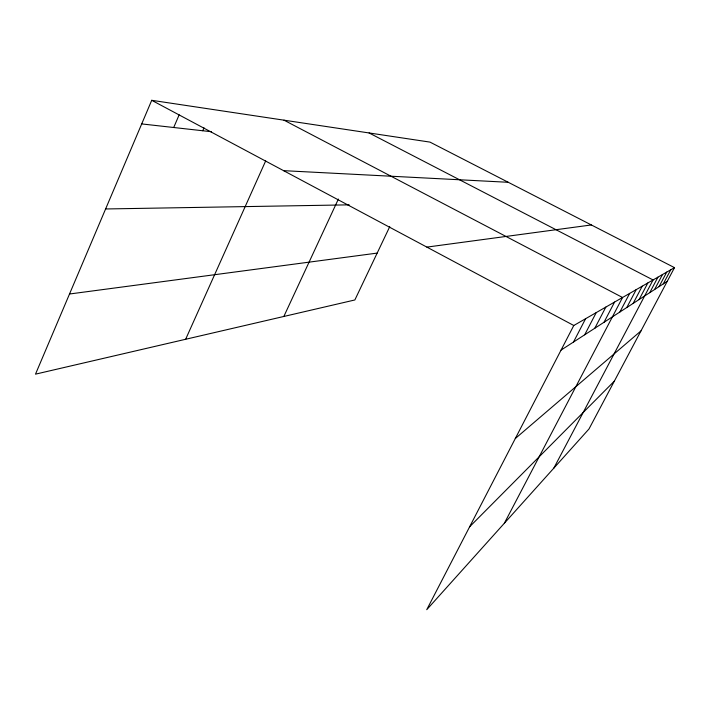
<?xml version="1.0" encoding="UTF-8"?>
<svg xmlns="http://www.w3.org/2000/svg" width="710" height="710" viewBox="0 0 710 710"><rect width="100%" height="100%" fill="white"/><g stroke="black" fill="none" stroke-linecap="round" stroke-linejoin="round"><path stroke-width="1.06" d="M674.5 267.643L573.786 325.499L426.737 609.695L588.989 428.982L674.5 267.643L429.985 142.106L151.727 100.305L35.5 374.152L354.858 299.966L389.746 226.667M173.71 127.507L179.168 114.816M202.732 130.746L204.001 127.835M185.638 339.273L265.673 160.93M283.84 316.465L338.386 199.048M573.494 342.042L585.599 318.71M584.685 334.792L596.231 312.604M594.811 328.233L605.843 307.084M604.015 322.278L614.576 302.07M504.348 523.261L622.546 297.49L283.973 120.168M619.901 311.983L629.646 293.416M626.806 307.519L636.187 289.653M633.187 303.383L642.231 286.183M639.106 299.549L647.848 282.953M553.818 468.156L653.067 279.962L369.094 132.956M649.756 292.653L657.93 277.166M654.558 289.538L662.483 274.548M659.058 286.627L666.743 272.108M663.282 283.893L670.737 269.809M469.647 526.758L614.354 381.119M515.291 438.54L640.961 330.922M561.051 350.101L667.258 281.32M426.87 247.107L591.35 224.955M69.518 294.011L377.17 253.097M105.604 208.971L349.187 204.844M283.583 170.657L508.253 182.292M141.707 123.922L211.544 131.74M151.727 100.305L573.786 325.499"/></g></svg>
